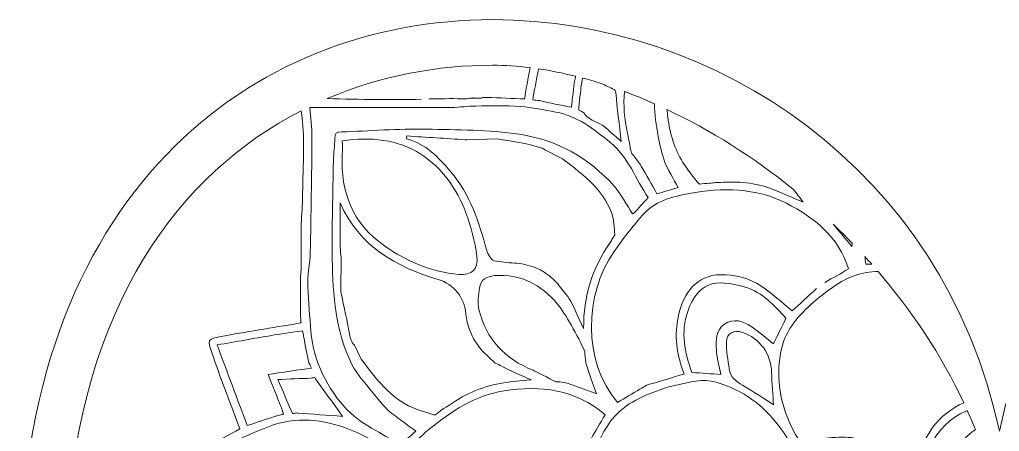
# Model space of a CAD drawing. Extents: x 12 to 8996, y -931 to -69.
# Drawn here: x 2301.9 to 2788, y -275.4 to -71 of the extents above; entities that cross this region are included whole.
import ezdxf

# ---------------------------------------------------------------- set-up
doc = ezdxf.new("R2010")
doc.units = 0
doc.header["$MEASUREMENT"] = 0
doc.layers.add('Layer 1', color=7, linetype='Continuous')

msp = doc.modelspace()

# ---------------------------------------------------------------- linework, layer by layer
at = {"layer": 'Layer 1', "lineweight": 0}
msp.add_lwpolyline([(2500.83, -111.84), (2500.83, -111.84)], dxfattribs=at)
for points, knots in [([(3039.41, -71.03), (2929.37, -71.03), (2816.23, -144.48), (2788, -275.17), (2759.78, -144.5), (2646.61, -71.05), (2536.59, -71.03), (2417.39, -71.01), (2301.87, -157.19), (2301.87, -350.19), (2301.87, -666.4), (2788, -928.97), (2788, -928.97), (2788, -928.97), (3274.13, -666.4), (3274.13, -350.19), (3274.13, -157.21), (3158.6, -71.03), (3039.41, -71.03)], [0, 0, 0, 0, 1, 1, 1, 2, 2, 2, 3, 3, 3, 4, 4, 4, 5, 5, 5, 6, 6, 6, 6]), ([(2501.09, -110.55), (2501.09, -110.55), (2498.5, -110.67), (2498.5, -110.67), (2498.26, -110.69), (2498.05, -110.73), (2497.79, -110.73), (2491.51, -110.63), (2485.22, -110.8), (2478.94, -110.7), (2470.79, -110.56), (2462.63, -110.47), (2454.49, -110.2), (2481.26, -98.79), (2509.53, -93.65), (2536.54, -93.65), (2542.58, -93.65), (2548.8, -94.07), (2555.16, -94.86), (2554.22, -99.94), (2553, -106.47), (2552.38, -110.41), (2546.24, -110.14), (2540.16, -109.87), (2533.87, -109.59), (2533.22, -109.66), (2532.55, -109.71), (2531.89, -109.75), (2531.54, -109.77), (2531.2, -109.79), (2530.85, -109.8), (2530.74, -110.32), (2530.9, -109.59), (2530.8, -110.02), (2530.39, -109.88), (2527.03, -109.94), (2526.55, -109.94), (2525.57, -109.95), (2527.53, -109.77), (2526.55, -109.94), (2526.64, -109.54), (2526.44, -110.45), (2526.55, -109.94), (2526.05, -109.96), (2525.54, -109.97), (2525.04, -110), (2524.57, -110.21), (2523.99, -110.33), (2523.24, -110.31), (2517.81, -110.19), (2512.35, -110.27), (2506.02, -110.27), (2505.96, -110.29), (2505.89, -110.3), (2505.83, -110.32), (2505.8, -110.32), (2505.77, -110.33), (2505.74, -110.34), (2505.44, -110.4), (2505.13, -110.42), (2504.83, -110.46)], [0, 0, 0, 0, 1, 1, 1, 2, 2, 2, 3, 3, 3, 4, 4, 4, 5, 5, 5, 6, 6, 6, 7, 7, 7, 8, 8, 8, 9, 9, 9, 10, 10, 10, 11, 11, 11, 12, 12, 12, 13, 13, 13, 14, 14, 14, 15, 15, 15, 16, 16, 16, 17, 17, 17, 18, 18, 18, 19, 19, 19, 20, 20, 20, 20]), ([(2559.34, -95.42), (2565.38, -96.32), (2571.53, -97.56), (2577.76, -99.13), (2577.56, -99.9), (2577.37, -100.78), (2577.17, -101.78), (2576.83, -103.46), (2576.1, -111.02), (2575.75, -114.5), (2575.7, -114.48), (2575.64, -114.46), (2575.59, -114.44), (2575.59, -114.45), (2575.59, -114.46), (2575.59, -114.47), (2570.26, -113.39), (2565.02, -112.47), (2559.88, -111.16), (2559.84, -111.15), (2559.79, -111.12), (2559.75, -111.11), (2558.64, -111.1), (2557.54, -111.01), (2556.45, -110.87), (2557.17, -106.74), (2558.28, -100.93), (2559.34, -95.42)], [0, 0, 0, 0, 1, 1, 1, 2, 2, 2, 3, 3, 3, 4, 4, 4, 5, 5, 5, 6, 6, 6, 7, 7, 7, 8, 8, 8, 9, 9, 9, 9]), ([(2590.4, -102.71), (2592.57, -103.69), (2594.73, -104.66), (2596.86, -105.69), (2597.45, -105.97), (2597.7, -107.37), (2597.78, -108.28), (2598.21, -113.47), (2599.49, -123.78), (2600.33, -131.57), (2600.1, -131.27), (2599.83, -131), (2599.6, -130.7), (2599.55, -130.64), (2599.55, -130.55), (2599.51, -130.48), (2599.51, -130.57), (2599.52, -130.65), (2599.53, -130.73), (2595.86, -127.81), (2592.46, -123.68), (2588.11, -121.94), (2585.02, -120.7), (2583.02, -119.11), (2581.76, -117.26), (2581.21, -116.92), (2580.66, -116.58), (2580.07, -116.29), (2579.82, -116.17), (2579.55, -116.08), (2579.3, -115.96), (2579.54, -112.94), (2580.27, -105.31), (2580.51, -103.82), (2580.68, -102.71), (2580.89, -101.58), (2581.17, -100.01), (2584.23, -100.83), (2587.31, -101.73), (2590.4, -102.71)], [0, 0, 0, 0, 1, 1, 1, 2, 2, 2, 3, 3, 3, 4, 4, 4, 5, 5, 5, 6, 6, 6, 7, 7, 7, 8, 8, 8, 9, 9, 9, 10, 10, 10, 11, 11, 11, 12, 12, 12, 13, 13, 13, 13]), ([(2618.73, -128.79), (2619.49, -133.23), (2620.53, -137.68), (2622.08, -141.9), (2623.09, -144.66), (2626.61, -150.72), (2628.58, -154.32), (2628.44, -154.37), (2628.3, -154.43), (2628.16, -154.47), (2628.16, -154.48), (2628.16, -154.48), (2628.16, -154.48), (2624.52, -155.57), (2621.41, -156.5), (2618.07, -157.5), (2615.68, -152.77), (2612.83, -148.3), (2610.23, -143.68), (2609.73, -142.97), (2609.33, -142.2), (2608.79, -141.51), (2607.88, -140.31), (2606.95, -139.12), (2606.02, -137.94), (2605.83, -137.71), (2605.62, -137.51), (2605.43, -137.29), (2604.73, -133.88), (2603.69, -128.39), (2603.51, -127.56), (2601.88, -120.42), (2601.37, -113.47), (2601.95, -106.69), (2606.89, -108.52), (2611.85, -110.54), (2616.81, -112.74), (2616.8, -118.09), (2617.82, -123.49), (2618.73, -128.79)], [0, 0, 0, 0, 1, 1, 1, 2, 2, 2, 3, 3, 3, 4, 4, 4, 5, 5, 5, 6, 6, 6, 7, 7, 7, 8, 8, 8, 9, 9, 9, 10, 10, 10, 11, 11, 11, 12, 12, 12, 13, 13, 13, 13]), ([(2441.62, -116.24), (2442.31, -121.46), (2442.78, -126.7), (2442.78, -131.96), (2442.79, -142.03), (2442.31, -152.1), (2442.15, -162.16), (2442.12, -164.18), (2442.1, -165.59), (2441.93, -166.65), (2441.93, -166.65), (2441.61, -172.94), (2441.61, -172.94), (2441.61, -172.94), (2441.61, -194.56), (2441.61, -194.56), (2441.61, -194.56), (2441.19, -198.78), (2441.19, -198.78), (2441.19, -198.86), (2441.18, -198.95), (2441.18, -199.04), (2441.19, -199.03), (2441.19, -199.03), (2441.2, -199.03), (2441.2, -199.03), (2441.2, -218.31), (2441.2, -218.31), (2441.22, -218.39), (2441.27, -218.47), (2441.28, -218.56), (2441.44, -219.41), (2441.39, -220.27), (2441.46, -221.13), (2441.48, -221.27), (2441.5, -221.4), (2441.52, -221.54), (2430.83, -223.34), (2415.19, -225.76), (2404.52, -227.78), (2393.93, -229.78), (2394.87, -228.91), (2398.22, -239.02), (2402.11, -250.71), (2406.73, -262.16), (2411.19, -274.12), (2405.61, -277.13), (2399.88, -280.22), (2393.85, -283.47), (2392.94, -284.36), (2391.85, -284.99), (2390.66, -285.48), (2390.4, -285.59), (2390.12, -285.69), (2389.85, -285.79), (2389.41, -286.16), (2388.93, -286.45), (2388.41, -286.67), (2388.41, -286.67), (2387.78, -287.06), (2387.78, -287.06), (2387.47, -287.39), (2387.1, -287.66), (2386.69, -287.86), (2386, -288.92), (2384.87, -289.81), (2383.42, -290.61), (2379.2, -292.95), (2374.97, -295.27), (2369.28, -298.41), (2369.28, -298.41), (2364.71, -301.3), (2364.71, -301.3), (2364.49, -301.46), (2364.24, -301.62), (2363.95, -301.78), (2350.82, -308.99), (2338.84, -318.25), (2325.22, -324.6), (2331.75, -211.91), (2381.58, -147.1), (2441.62, -116.24)], [0, 0, 0, 0, 1, 1, 1, 2, 2, 2, 3, 3, 3, 4, 4, 4, 5, 5, 5, 6, 6, 6, 7, 7, 7, 8, 8, 8, 9, 9, 9, 10, 10, 10, 11, 11, 11, 12, 12, 12, 13, 13, 13, 14, 14, 14, 15, 15, 15, 16, 16, 16, 17, 17, 17, 18, 18, 18, 19, 19, 19, 20, 20, 20, 21, 21, 21, 22, 22, 22, 23, 23, 23, 24, 24, 24, 25, 25, 25, 26, 26, 26, 27, 27, 27, 27]), ([(2567.87, -116.9), (2578.47, -118.86), (2586.62, -125.21), (2594.75, -131.78), (2603.98, -139.23), (2607.58, -150.37), (2613.73, -159.27), (2611.31, -161.94), (2609.02, -164.46), (2606.52, -167.23), (2606.48, -167.17), (2606.44, -167.12), (2606.41, -167.06), (2606.29, -167.21), (2606.14, -167.33), (2606.01, -167.47), (2603.57, -163.59), (2599.41, -156.39), (2596.9, -153.63), (2584.22, -139.72), (2569.02, -130.8), (2549.87, -127.91), (2534.46, -125.58), (2519.07, -125.76), (2503.67, -125.39), (2489.65, -125.06), (2475.58, -126.3), (2461.53, -126.73), (2459.18, -126.8), (2458.25, -127.5), (2458.23, -129.94), (2458.2, -133.61), (2457.64, -137.28), (2457.58, -140.96), (2457.31, -157.31), (2456.8, -173.66), (2457.01, -190.01), (2457.25, -207.77), (2458.6, -225.57), (2466.57, -241.82), (2469.54, -247.9), (2474.7, -252.92), (2478.98, -258.33), (2480.98, -260.86), (2482.97, -263.52), (2485.45, -265.53), (2488.02, -267.61), (2494.57, -272.48), (2498.49, -275.25), (2495.79, -277.6), (2493.3, -279.77), (2490.64, -282.09), (2481.73, -276.11), (2470.8, -272.07), (2462.93, -263.05), (2452.8, -251.45), (2447.06, -238.32), (2446.14, -223.01), (2445.7, -215.68), (2444.93, -208.35), (2444.84, -201.01), (2444.78, -196.24), (2445.99, -191.46), (2446.09, -186.67), (2446.5, -167.63), (2446.79, -148.59), (2446.91, -129.56), (2446.94, -124.5), (2446.2, -119.45), (2445.83, -114.66), (2463.61, -114.66), (2481.41, -114.66), (2499.22, -114.66), (2504.93, -114.66), (2510.64, -114.76), (2516.34, -114.63), (2520.3, -114.54), (2524.25, -113.94), (2528.21, -113.89), (2535.57, -113.81), (2542.96, -113.61), (2550.29, -114.12), (2556.18, -114.54), (2562.03, -115.82), (2567.87, -116.9)], [0, 0, 0, 0, 1, 1, 1, 2, 2, 2, 3, 3, 3, 4, 4, 4, 5, 5, 5, 6, 6, 6, 7, 7, 7, 8, 8, 8, 9, 9, 9, 10, 10, 10, 11, 11, 11, 12, 12, 12, 13, 13, 13, 14, 14, 14, 15, 15, 15, 16, 16, 16, 17, 17, 17, 18, 18, 18, 19, 19, 19, 20, 20, 20, 21, 21, 21, 22, 22, 22, 23, 23, 23, 24, 24, 24, 25, 25, 25, 26, 26, 26, 27, 27, 27, 28, 28, 28, 28]), ([(2685.89, -155.35), (2687.41, -157.38), (2689.02, -159.41), (2690.59, -161.57), (2684.69, -159.12), (2679.23, -156.61), (2673.6, -154.57), (2665.3, -151.57), (2656.57, -151.23), (2647.92, -151.9), (2647.67, -151.92), (2647.46, -151.9), (2647.22, -151.91), (2646.26, -152.03), (2645.31, -152.15), (2644.33, -152.2), (2642.6, -152.29), (2640.87, -152.5), (2639.15, -152.66), (2636.51, -150.07), (2632.62, -144.48), (2631, -141.91), (2626.69, -135.04), (2624.5, -127.47), (2623.52, -119.5), (2623.36, -118.2), (2623.19, -116.9), (2623.02, -115.59), (2644.47, -125.73), (2665.86, -139.14), (2685.89, -155.35)], [0, 0, 0, 0, 1, 1, 1, 2, 2, 2, 3, 3, 3, 4, 4, 4, 5, 5, 5, 6, 6, 6, 7, 7, 7, 8, 8, 8, 9, 9, 9, 10, 10, 10, 10]), ([(2461.99, -131.2), (2476.1, -129.08), (2489.4, -130.39), (2500.99, -137.87), (2511.59, -144.71), (2518.85, -155.01), (2523.24, -166.84), (2525.83, -173.81), (2527.75, -181.18), (2528.74, -188.54), (2529.6, -194.87), (2526.27, -197.94), (2519.79, -197.45), (2506.15, -196.41), (2494.04, -191.05), (2482.9, -183.26), (2467.1, -172.22), (2461.05, -156.76), (2461.98, -138.02), (2462.09, -135.77), (2461.99, -133.51), (2461.99, -131.2)], [0, 0, 0, 0, 1, 1, 1, 2, 2, 2, 3, 3, 3, 4, 4, 4, 5, 5, 5, 6, 6, 6, 7, 7, 7, 7]), ([(2581.72, -224.34), (2580.29, -221.44), (2578.85, -218.38), (2577.51, -215.22), (2576.17, -212.06), (2574.43, -209.09), (2572.28, -206.42), (2572.28, -206.42), (2569.62, -203.1), (2569.62, -203.1), (2567.68, -200.68), (2565.41, -198.54), (2562.84, -196.8), (2562.83, -196.79), (2562.81, -196.78), (2562.79, -196.77), (2561.18, -195.67), (2559.47, -194.75), (2557.65, -194.07), (2557.65, -194.07), (2557.26, -193.93), (2557.26, -193.93), (2554.08, -192.75), (2550.74, -192.03), (2547.36, -191.82), (2543.79, -191.59), (2540.49, -191.35), (2537.3, -190.66), (2535.76, -190.33), (2534.2, -187.49), (2533.65, -185.52), (2529.73, -171.52), (2525.41, -157.74), (2515.72, -146.43), (2509.69, -139.39), (2503.43, -132.57), (2493.8, -130.25), (2493.87, -129.75), (2493.95, -129.26), (2494.03, -128.77), (2503.69, -129.39), (2513.36, -129.95), (2523.01, -130.66), (2523.29, -130.68), (2523.55, -130.72), (2523.82, -130.75), (2523.82, -130.75), (2538.77, -130.11), (2538.77, -130.11), (2545.81, -131.49), (2553.72, -132.24), (2560.97, -134.82), (2561.06, -134.85), (2561.14, -134.87), (2561.23, -134.91), (2561.62, -135.05), (2562, -135.25), (2562.38, -135.5), (2562.43, -135.54), (2562.48, -135.59), (2562.54, -135.63), (2562.54, -135.63), (2571.27, -140.13), (2571.27, -140.13), (2582.06, -148.38), (2592.66, -156.05), (2596.42, -169.63), (2596.63, -170.38), (2597.07, -177.31), (2597.19, -178.03), (2597.14, -178.09), (2597.07, -178.12), (2597.02, -178.18), (2596.7, -178.68), (2596.36, -179.14), (2596.01, -179.61), (2595.69, -180.29), (2595.33, -180.97), (2594.85, -181.66), (2586.14, -194.23), (2581.59, -208.23), (2581.72, -224.34)], [0, 0, 0, 0, 1, 1, 1, 2, 2, 2, 3, 3, 3, 4, 4, 4, 5, 5, 5, 6, 6, 6, 7, 7, 7, 8, 8, 8, 9, 9, 9, 10, 10, 10, 11, 11, 11, 12, 12, 12, 13, 13, 13, 14, 14, 14, 15, 15, 15, 16, 16, 16, 17, 17, 17, 18, 18, 18, 19, 19, 19, 20, 20, 20, 21, 21, 21, 22, 22, 22, 23, 23, 23, 24, 24, 24, 25, 25, 25, 26, 26, 26, 27, 27, 27, 27]), ([(2697.24, -204.45), (2693.14, -208.25), (2689.1, -212), (2685.23, -215.6), (2680.06, -211.41), (2675.2, -206.8), (2669.69, -203.2), (2663.71, -199.29), (2656.87, -197.4), (2649.51, -197.59), (2637.98, -197.88), (2631.31, -206.41), (2628.76, -217.84), (2626.58, -227.59), (2627.82, -237.26), (2631.54, -246.88), (2625.83, -248.6), (2620.71, -250.14), (2615.17, -251.81), (2615.16, -251.8), (2615.16, -251.79), (2615.15, -251.77), (2612.49, -252.2), (2612.4, -253.04), (2609.64, -254.36), (2605.87, -256.6), (2602.18, -258.79), (2598.53, -260.95), (2581.07, -240.68), (2582.02, -207.34), (2596.83, -186.02), (2601.11, -179.87), (2605.84, -174.01), (2610.68, -168.29), (2616.73, -161.11), (2625.33, -158.98), (2634.07, -157.36), (2650.62, -154.31), (2666.97, -154.34), (2682.32, -162.15), (2696.31, -169.26), (2708.14, -178.73), (2713.19, -194.76), (2709.25, -196.99), (2705.22, -199.27), (2701.74, -201.24), (2701.64, -201.33), (2701.55, -201.42), (2701.45, -201.52)], [0, 0, 0, 0, 1, 1, 1, 2, 2, 2, 3, 3, 3, 4, 4, 4, 5, 5, 5, 6, 6, 6, 7, 7, 7, 8, 8, 8, 9, 9, 9, 10, 10, 10, 11, 11, 11, 12, 12, 12, 13, 13, 13, 14, 14, 14, 15, 15, 15, 16, 16, 16, 16]), ([(2460.88, -182.05), (2460.82, -175.52), (2460.86, -168.99), (2460.86, -161.95), (2470.56, -183.69), (2488.62, -193.69), (2509.61, -200), (2517.18, -202.28), (2522.59, -208.96), (2523.3, -216.83), (2523.31, -216.97), (2523.33, -217.11), (2523.34, -217.24), (2523.59, -219.86), (2524.21, -222.42), (2525.15, -224.87), (2525.15, -224.87), (2525.7, -226.31), (2525.7, -226.31), (2526.53, -228.45), (2527.64, -230.46), (2529.01, -232.3), (2529.75, -233.3), (2530.55, -234.36), (2531.46, -235.5), (2531.46, -235.5), (2537.88, -241.5), (2537.88, -241.5), (2538.97, -241.97), (2540.05, -242.48), (2541.12, -243.05), (2544.6, -244.91), (2551.18, -247.84), (2555.81, -249.84), (2555.61, -249.81), (2555.41, -249.81), (2555.22, -249.76), (2550.4, -250.29), (2546.27, -250.64), (2542.2, -251.25), (2532.36, -252.73), (2523.3, -256.42), (2515.28, -262.22), (2514.35, -262.89), (2513.41, -263.42), (2512.48, -263.88), (2511.95, -264.26), (2511.41, -264.59), (2510.87, -264.94), (2510.32, -265.4), (2509.78, -265.89), (2509.23, -266.35), (2508.82, -266.68), (2508.37, -266.97), (2507.95, -267.28), (2504.18, -266.22), (2498.5, -264.3), (2496.85, -263.57), (2485.79, -258.67), (2478.76, -249.44), (2471.42, -239.47), (2471.42, -239.47), (2468.08, -232.64), (2468.08, -232.64), (2466.83, -231.5), (2466.01, -229.93), (2465.66, -227.87), (2464.46, -220.8), (2462.88, -213.79), (2461.32, -206.1), (2461.32, -206.1), (2461.36, -188.71), (2461.36, -188.71), (2461.07, -186.5), (2460.9, -184.27), (2460.88, -182.05)], [0, 0, 0, 0, 1, 1, 1, 2, 2, 2, 3, 3, 3, 4, 4, 4, 5, 5, 5, 6, 6, 6, 7, 7, 7, 8, 8, 8, 9, 9, 9, 10, 10, 10, 11, 11, 11, 12, 12, 12, 13, 13, 13, 14, 14, 14, 15, 15, 15, 16, 16, 16, 17, 17, 17, 18, 18, 18, 19, 19, 19, 20, 20, 20, 21, 21, 21, 22, 22, 22, 23, 23, 23, 24, 24, 24, 25, 25, 25, 25]), ([(2715.03, -182.01), (2714.94, -182.51), (2714.84, -183.03), (2714.74, -183.53), (2711.71, -179.88), (2708.57, -176.21), (2705.44, -172.51), (2708.69, -175.6), (2711.89, -178.76), (2715.03, -182.01)], [0, 0, 0, 0, 1, 1, 1, 2, 2, 2, 3, 3, 3, 3]), ([(2721.72, -192.42), (2721.53, -191.14), (2721.37, -189.87), (2721.26, -188.62), (2722.4, -189.86), (2723.54, -191.12), (2724.66, -192.39), (2723.67, -192.4), (2722.69, -192.42), (2721.72, -192.42)], [0, 0, 0, 0, 1, 1, 1, 2, 2, 2, 3, 3, 3, 3]), ([(2582.93, -242.06), (2584.62, -246.93), (2586.39, -251.77), (2588.16, -256.71), (2583.9, -255.14), (2579.65, -253.61), (2575.4, -252.07), (2573.03, -251.21), (2570.53, -250.8), (2568, -250.69), (2568, -250.69), (2567.96, -250.69), (2567.96, -250.69), (2564.88, -249.17), (2557.5, -245.35), (2556.64, -245.01), (2542.78, -239.43), (2533.25, -229.62), (2529.8, -214.8), (2529.02, -211.46), (2529.5, -207.7), (2530, -204.22), (2530.58, -200.12), (2533.66, -198.36), (2537.57, -198.07), (2550.52, -197.09), (2560.63, -202.52), (2568.77, -212.15), (2572.44, -216.48), (2578.88, -228.28), (2582.3, -235.63), (2582.37, -237.48), (2582.56, -239.29), (2582.83, -241.13), (2582.87, -241.43), (2582.9, -241.74), (2582.93, -242.06)], [0, 0, 0, 0, 1, 1, 1, 2, 2, 2, 3, 3, 3, 4, 4, 4, 5, 5, 5, 6, 6, 6, 7, 7, 7, 8, 8, 8, 9, 9, 9, 10, 10, 10, 11, 11, 11, 12, 12, 12, 12]), ([(2675.89, -231.96), (2672.32, -229.14), (2668.87, -226.1), (2665.11, -223.53), (2660.95, -220.69), (2656.14, -218.94), (2651.57, -222.09), (2647.21, -225.1), (2647.39, -230.33), (2647.59, -234.93), (2647.76, -238.96), (2649.02, -242.93), (2649.84, -247.09), (2645.08, -246.77), (2640.33, -246.45), (2635.43, -246.12), (2631.87, -236.3), (2629.78, -226.13), (2633.34, -215.91), (2638.29, -201.68), (2646.63, -199.18), (2661.88, -203.77), (2670.52, -206.37), (2676.33, -212.9), (2682.11, -219.25), (2679.99, -223.57), (2677.91, -227.83), (2675.89, -231.96)], [0, 0, 0, 0, 1, 1, 1, 2, 2, 2, 3, 3, 3, 4, 4, 4, 5, 5, 5, 6, 6, 6, 7, 7, 7, 8, 8, 8, 9, 9, 9, 9]), ([(2727.77, -195.95), (2744.6, -215.54), (2759.18, -237.42), (2770.27, -261.12), (2764.34, -264.01), (2758.96, -267.77), (2754.86, -273.48), (2751.74, -277.8), (2749.56, -282.81), (2746.72, -287.94), (2746.72, -287.94), (2745.76, -297.84), (2745.76, -297.84), (2745.76, -297.84), (2739.64, -289.98), (2739.64, -289.98), (2734.36, -286.86), (2729.86, -283.87), (2725.08, -281.44), (2717.27, -277.49), (2708.85, -278), (2700.45, -278.82), (2700.18, -278.85), (2699.92, -279), (2699.64, -279.06), (2688.6, -281.35), (2688.61, -281.35), (2683.91, -270.93), (2678.61, -259.18), (2677.09, -247.11), (2679.92, -234.38), (2682.13, -224.42), (2688.64, -217.66), (2695.72, -211.23), (2698.85, -208.38), (2702.42, -206), (2705.85, -203.49), (2712.53, -198.6), (2719.95, -196.14), (2727.77, -195.95)], [0, 0, 0, 0, 1, 1, 1, 2, 2, 2, 3, 3, 3, 4, 4, 4, 5, 5, 5, 6, 6, 6, 7, 7, 7, 8, 8, 8, 9, 9, 9, 10, 10, 10, 11, 11, 11, 12, 12, 12, 13, 13, 13, 13]), ([(2442.25, -225.81), (2442.29, -225.91), (2442.32, -226.01), (2442.36, -226.11), (2442.53, -226.55), (2442.7, -227), (2442.73, -227.47), (2442.73, -227.61), (2442.72, -227.76), (2442.71, -227.9), (2442.77, -228.12), (2442.85, -228.3), (2442.9, -228.56), (2443.6, -232.89), (2444.51, -237.16), (2445.38, -241.4), (2445.4, -241.43), (2445.42, -241.47), (2445.44, -241.51), (2445.69, -241.88), (2445.94, -242.28), (2446.11, -242.7), (2446.11, -242.7), (2446.77, -243.93), (2446.77, -243.93), (2441.49, -244.74), (2430.93, -246.21), (2425.25, -247.14), (2427.53, -252.94), (2429.54, -258.05), (2431.6, -263.28), (2431.61, -263.28), (2432.43, -265.81), (2432.76, -266.83), (2432.65, -266.86), (2432.54, -266.89), (2432.41, -266.93), (2432.1, -267.02), (2431.79, -267.04), (2431.48, -267.09), (2430.67, -267.33), (2429.86, -267.61), (2429.03, -267.82), (2428.91, -267.85), (2428.78, -267.84), (2428.65, -267.85), (2424.25, -269.32), (2419.72, -270.83), (2414.81, -272.47), (2409.9, -259.33), (2405.03, -246.28), (2399.86, -232.46), (2409.44, -230.79), (2418.14, -229.25), (2426.85, -227.75), (2430.21, -227.18), (2437.89, -226.07), (2442.19, -225.46), (2442.21, -225.56), (2442.23, -225.67), (2442.25, -225.78), (2442.29, -226.03), (2442.29, -226.04), (2442.25, -225.81)], [0, 0, 0, 0, 1, 1, 1, 2, 2, 2, 3, 3, 3, 4, 4, 4, 5, 5, 5, 6, 6, 6, 7, 7, 7, 8, 8, 8, 9, 9, 9, 10, 10, 10, 11, 11, 11, 12, 12, 12, 13, 13, 13, 14, 14, 14, 15, 15, 15, 16, 16, 16, 17, 17, 17, 18, 18, 18, 19, 19, 19, 20, 20, 20, 21, 21, 21, 21]), ([(2675.94, -262.12), (2671.48, -259.28), (2666.13, -255.69), (2660.6, -252.42), (2657.3, -250.48), (2654.36, -248.48), (2653.89, -244.32), (2653.39, -239.9), (2652.31, -235.44), (2652.57, -231.06), (2652.85, -226.46), (2656.19, -224.85), (2660.49, -226.25), (2669.04, -229.03), (2674.8, -237.05), (2674.98, -245.88), (2675.1, -251.76), (2675.66, -257.64), (2675.94, -262.12)], [0, 0, 0, 0, 1, 1, 1, 2, 2, 2, 3, 3, 3, 4, 4, 4, 5, 5, 5, 6, 6, 6, 6]), ([(2437.26, -266.44), (2437.26, -266.44), (2437.24, -266.45), (2437.24, -266.45), (2437.25, -266.45), (2437.25, -266.44), (2437.26, -266.44), (2435.37, -262.36), (2432.1, -254.36), (2430.02, -249.67), (2435.04, -249.24), (2441.93, -249.25), (2446.18, -248.93), (2447.22, -248.85), (2447.92, -248.72), (2448.4, -248.57), (2448.47, -248.78), (2448.54, -248.99), (2448.6, -249.2), (2453.17, -255.38), (2457.61, -261.65), (2462.08, -267.9), (2454.45, -267.35), (2447.04, -266.83), (2439.64, -266.24), (2439.58, -266.23), (2439.51, -266.22), (2439.45, -266.22), (2438.72, -266.31), (2437.99, -266.39), (2437.26, -266.44), (2437.26, -266.44), (2437.26, -266.44), (2437.26, -266.44)], [0, 0, 0, 0, 1, 1, 1, 2, 2, 2, 3, 3, 3, 4, 4, 4, 5, 5, 5, 6, 6, 6, 7, 7, 7, 8, 8, 8, 9, 9, 9, 10, 10, 10, 11, 11, 11, 11]), ([(2583.49, -282.99), (2581.67, -289.08), (2580.14, -294.21), (2578.48, -299.78), (2576.01, -299.12), (2573.48, -298.42), (2570.93, -297.77), (2561.76, -295.41), (2552.57, -295.29), (2543.77, -298.89), (2529.08, -304.9), (2526.16, -315.94), (2531.71, -331.91), (2533.18, -336.12), (2535.58, -340.18), (2538.31, -343.73), (2540.96, -347.18), (2544.58, -349.9), (2547.77, -352.94), (2543.6, -357.44), (2539.85, -361.48), (2536, -365.64), (2535.98, -365.63), (2535.96, -365.61), (2535.94, -365.6), (2535.87, -365.74), (2535.83, -365.9), (2535.75, -366.05), (2535.14, -367.64), (2534.15, -369.1), (2532.94, -370.18), (2532.8, -370.3), (2532.65, -370.4), (2532.51, -370.51), (2530.77, -373.6), (2528.47, -377.67), (2526.18, -381.73), (2502.24, -374.13), (2486.17, -344.35), (2487.31, -323.68), (2487.71, -316.47), (2488.37, -309.27), (2489.04, -302.07), (2490.14, -290.33), (2496.11, -281.49), (2505.15, -274.19), (2516.22, -265.25), (2527.89, -257.61), (2542.21, -255.27), (2560.42, -252.31), (2577.54, -254.55), (2592.42, -267.1), (2589.92, -271.3), (2587.4, -275.54), (2585.54, -278.67)], [0, 0, 0, 0, 1, 1, 1, 2, 2, 2, 3, 3, 3, 4, 4, 4, 5, 5, 5, 6, 6, 6, 7, 7, 7, 8, 8, 8, 9, 9, 9, 10, 10, 10, 11, 11, 11, 12, 12, 12, 13, 13, 13, 14, 14, 14, 15, 15, 15, 16, 16, 16, 17, 17, 17, 18, 18, 18, 18]), ([(2637.37, -250.39), (2644.38, -249.19), (2650.76, -251.79), (2657.02, -254.71), (2668.82, -260.22), (2677.14, -269.24), (2683.67, -280.26), (2685.1, -282.67), (2685.13, -284.04), (2683.1, -286.03), (2677.15, -291.85), (2671.99, -298.61), (2669.86, -306.55), (2668.86, -310.28), (2668.38, -314.14), (2668.05, -318.08), (2667.37, -325.96), (2668.87, -333.88), (2672.37, -340.99), (2672.37, -340.99), (2672.37, -340.99), (2672.37, -340.99), (2672.37, -340.99), (2669.83, -339.78), (2669.83, -339.78), (2665.01, -337.51), (2659.77, -336.25), (2654.45, -336.18), (2651.74, -336.14), (2649.12, -336.17), (2646.52, -336.43), (2642.5, -336.83), (2638.13, -337.55), (2634.71, -339.51), (2628.6, -343.01), (2622.92, -347.34), (2617.41, -351.76), (2615.33, -353.43), (2614.1, -353.79), (2612.01, -352.21), (2607.48, -348.78), (2602.47, -345.93), (2598.31, -342.12), (2589.36, -333.91), (2583.75, -323.54), (2581.91, -311.56), (2581.22, -307.08), (2582.04, -302.13), (2583.18, -297.66), (2585.61, -288.15), (2589.03, -278.91), (2594.77, -270.82), (2600.88, -262.21), (2610.13, -258.01), (2619.68, -254.69), (2625.39, -252.71), (2631.4, -251.41), (2637.37, -250.39)], [0, 0, 0, 0, 1, 1, 1, 2, 2, 2, 3, 3, 3, 4, 4, 4, 5, 5, 5, 6, 6, 6, 7, 7, 7, 8, 8, 8, 9, 9, 9, 10, 10, 10, 11, 11, 11, 12, 12, 12, 13, 13, 13, 14, 14, 14, 15, 15, 15, 16, 16, 16, 17, 17, 17, 18, 18, 18, 19, 19, 19, 19]), ([(2774.53, -275.6), (2766.66, -281.57), (2763.05, -289.85), (2763, -299.7), (2762.98, -303.52), (2762.99, -307.34), (2762.99, -311.76), (2759.97, -311.76), (2756.73, -311.93), (2753.53, -311.65), (2752.72, -311.58), (2751.62, -310.18), (2751.36, -309.21), (2746.29, -290.36), (2756.01, -271.91), (2771.27, -265.3), (2771.52, -265.19), (2771.77, -265.08), (2772.02, -264.96), (2773.44, -268.13), (2774.79, -271.32), (2776.08, -274.54), (2775.56, -274.89), (2775.04, -275.22), (2774.53, -275.6)], [0, 0, 0, 0, 1, 1, 1, 2, 2, 2, 3, 3, 3, 4, 4, 4, 5, 5, 5, 6, 6, 6, 7, 7, 7, 8, 8, 8, 8]), ([(2423.2, -273.84), (2436.38, -268.18), (2449.98, -268.78), (2463.1, -273.45), (2472.08, -276.65), (2480.42, -281.67), (2489.16, -285.93), (2487.96, -289.85), (2486.95, -293.17), (2485.93, -296.48), (2480.76, -294.1), (2476.07, -291.44), (2471.06, -289.73), (2452.84, -283.55), (2434.87, -283.89), (2416.81, -291.25), (2395.38, -299.99), (2375.86, -312.06), (2356.3, -324.14), (2351.02, -327.4), (2345.88, -330.89), (2340.48, -333.96), (2338.13, -335.29), (2337.89, -336.31), (2339.17, -338.6), (2348.81, -355.79), (2358.41, -373), (2367.86, -390.28), (2375.09, -403.5), (2384.14, -415.29), (2395.08, -425.59), (2402.42, -432.5), (2411.15, -436.72), (2420.94, -439.59), (2429.17, -442), (2437.22, -444.15), (2446.61, -443.41), (2445.66, -447.21), (2444.88, -450.35), (2444.14, -453.31), (2424.21, -456.16), (2405.71, -453.14), (2389.62, -440.95), (2379.98, -433.65), (2373.22, -423.63), (2367.32, -413.19), (2357.25, -395.39), (2347.51, -377.41), (2337.55, -359.55), (2333.29, -351.91), (2328.93, -344.33), (2324.7, -336.93), (2324.77, -334.43), (2324.87, -331.96), (2324.98, -329.51), (2334.14, -324.13), (2343.78, -318.53), (2353.36, -312.79), (2368.71, -303.58), (2383.84, -293.99), (2399.35, -285.08), (2406.95, -280.72), (2415.12, -277.3), (2423.2, -273.84)], [0, 0, 0, 0, 1, 1, 1, 2, 2, 2, 3, 3, 3, 4, 4, 4, 5, 5, 5, 6, 6, 6, 7, 7, 7, 8, 8, 8, 9, 9, 9, 10, 10, 10, 11, 11, 11, 12, 12, 12, 13, 13, 13, 14, 14, 14, 15, 15, 15, 16, 16, 16, 17, 17, 17, 18, 18, 18, 19, 19, 19, 20, 20, 20, 21, 21, 21, 21])]:
    msp.add_open_spline(points, degree=3, knots=knots, dxfattribs=at)

doc.saveas('drawing.dxf')
